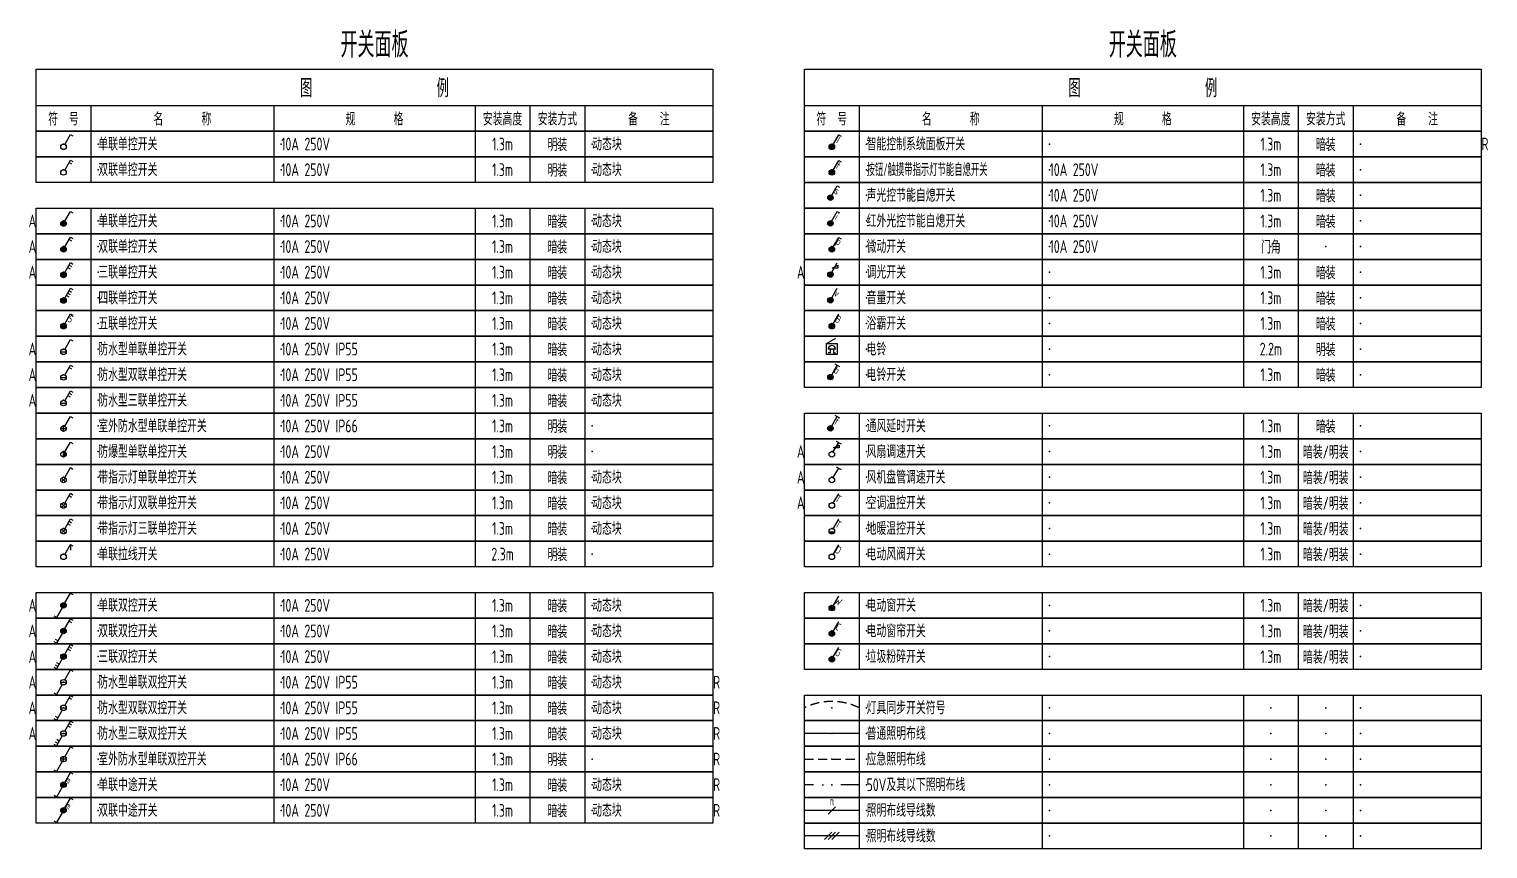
# Model space of a CAD drawing. Extents: x -337 to 273738, y -225 to 2088994.
# Drawn here: x 23274 to 63142, y 497360 to 519748 of the extents above; entities that cross this region are included whole.
import ezdxf
from ezdxf.enums import TextEntityAlignment as Align

# ---------------------------------------------------------------- set-up
doc = ezdxf.new("R2010")
doc.units = 0
doc.header["$LTSCALE"] = 1000
doc.linetypes.add('DIVIDE', pattern=[1.25, 0.5, -0.25, 0, -0.25, 0, -0.25])
doc.linetypes.add('HIDDEN', pattern=[0.375, 0.25, -0.125])
doc.layers.get('0').update_dxf_attribs({"linetype": 'CONTINUOUS'})
for name, color, linetype in [('E-LITE-CATE', 2, 'HIDDEN'), ('E-LITE-DEVC', 3, 'CONTINUOUS'), ('E-LITE-DIMS', 6, 'CONTINUOUS'), ('E-LITE-WIRE', 4, 'CONTINUOUS'), ('E-LITE-WIRE-LV', 4, 'DIVIDE'), ('E-LITE-WIRE2', 4, 'HIDDEN'), ('E-UNIV-DIAG', 2, 'CONTINUOUS'), ('E-UNIV-EL', 140, 'CONTINUOUS'), ('E-UNIV-NOTE', 6, 'CONTINUOUS')]:
    doc.layers.add(name, color=color, linetype=linetype)
doc.styles.add('TH-STYLE3', font='tssdeng.shx', dxfattribs={"width": 0.65, "bigfont": 'tssdchn.shx'})

# ---------------------------------------------------------------- blocks, each defined once
blk = doc.blocks.new('E-BKTS2')
for p, q in [((0, 0), (185, 0)), ((0, -7), (0, 0)), ((185, 0), (185, -7)), ((185, -7), (0, -7))]:
    blk.add_line(p, q)
at = {"linetype": 'Continuous'}
for p, q in [((15, 0), (15, -7)), ((65, 0), (65, -7)), ((120, 0), (120, -7)), ((135, 0), (135, -7)), ((150, 0), (150, -7))]:
    blk.add_line(p, q, dxfattribs=at)
for p in [(7.5, -3.5), (17, -3.5), (67, -3.5), (127.5, -3.5), (142.5, -3.5), (152, -3.5)]:
    blk.add_point(p, dxfattribs=at)
blk = doc.blocks.new('E-BKTS1')
blk.add_line((0, -10), (185, -10))
at = {"linetype": 'Continuous'}
for p, q in [((15, -10), (15, -17)), ((65, -10), (65, -17)), ((120, -10), (120, -17)), ((135, -10), (135, -17)), ((150, -10), (150, -17))]:
    blk.add_line(p, q, dxfattribs=at)
blk.add_lwpolyline([(0, 0), (185, 0), (185, -17), (0, -17)], close=True)
at = {"layer": 'E-UNIV-NOTE', "style": 'TH-STYLE3', "width": 0.7}
for s, height, p in [('图                例', 5, (92.5, -5)), ('安装高度', 3.5, (127.5, -13.5)), ('安装方式', 3.5, (142.5, -13.5))]:
    blk.add_text(s, height=height, dxfattribs=at).set_placement(p, align=Align.MIDDLE)
at = {"layer": 'E-UNIV-NOTE', "linetype": 'Continuous', "style": 'TH-STYLE3', "width": 0.7}
for s, p in [('符  号', (7.5, -13.5)), ('名       称', (40, -13.5)), ('规       格', (92.5, -13.5)), ('备    注', (167.5, -13.5))]:
    blk.add_text(s, height=3.5, dxfattribs=at).set_placement(p, align=Align.MIDDLE)
blk = doc.blocks.new('E-BSW001-31')
for p, q in [((0.38, 1.4), (1.94, 4.11)), ((1.94, 4.11), (2.59, 3.73)), ((0, 0), (0, 1.5))]:
    blk.add_line(p, q)
at = {"const_width": 0.75}
blk.add_lwpolyline([(0, 0.38, 1), (0, 1.12)], format="xyb", dxfattribs=at)
blk.add_circle((0, 0.75), 0.75)
blk = doc.blocks.new('E-BSW001-41')
for p, q in [((0.38, 1.4), (1.94, 4.11)), ((1.94, 4.11), (2.59, 3.73)), ((0.75, 0.75), (-0.75, 0.75)), ((0, 0), (0, 1.5))]:
    blk.add_line(p, q)
blk.add_circle((0, 0.75), 0.75)
blk = doc.blocks.new('E-BSW002-41')
for p, q in [((0.37, 1.4), (1.94, 4.11)), ((1.94, 4.11), (2.59, 3.73)), ((-0.38, 0.1), (-1.94, -2.61)), ((0.75, 0.75), (-0.75, 0.75)), ((0, 0), (0, 1.5)), ((-1.94, -2.61), (-2.59, -2.23))]:
    blk.add_line(p, q)
blk.add_circle((0, 0.75), 0.75)
blk = doc.blocks.new('*U338')
for p, q in [((0.38, 1.4), (1.94, 4.11)), ((1.94, 4.11), (2.59, 3.73))]:
    blk.add_line(p, q)
blk.add_circle((0, 0.75), 0.75)
blk = doc.blocks.new('*U339')
for p, q in [((0.38, 1.4), (1.94, 4.11)), ((1.94, 4.11), (2.59, 3.73)), ((1.56, 3.46), (2.21, 3.08))]:
    blk.add_line(p, q)
blk.add_circle((0, 0.75), 0.75)
blk = doc.blocks.new('*U340')
for p, q in [((0.38, 1.4), (1.94, 4.11)), ((1.94, 4.11), (2.59, 3.73))]:
    blk.add_line(p, q)
at = {"const_width": 0.75}
blk.add_lwpolyline([(-0.38, 0.75, 1), (0.38, 0.75, 1)], format="xyb", close=True, dxfattribs=at)
blk.add_circle((0, 0.75), 0.75)
blk = doc.blocks.new('*U350')
for p, q in [((0.38, 1.4), (1.94, 4.11)), ((1.94, 4.11), (2.59, 3.73)), ((1.56, 3.46), (2.21, 3.08))]:
    blk.add_line(p, q)
at = {"const_width": 0.75}
blk.add_lwpolyline([(-0.38, 0.75, 1), (0.38, 0.75, 1)], format="xyb", close=True, dxfattribs=at)
blk.add_circle((0, 0.75), 0.75)
blk = doc.blocks.new('*U351')
for p, q in [((0.38, 1.4), (1.94, 4.11)), ((1.94, 4.11), (2.59, 3.73)), ((1.19, 2.81), (1.84, 2.43)), ((1.56, 3.46), (2.21, 3.08))]:
    blk.add_line(p, q)
at = {"const_width": 0.75}
blk.add_lwpolyline([(-0.38, 0.75, 1), (0.38, 0.75, 1)], format="xyb", close=True, dxfattribs=at)
blk.add_circle((0, 0.75), 0.75)
blk = doc.blocks.new('*U352')
for p, q in [((0.38, 1.4), (1.94, 4.11)), ((1.94, 4.11), (2.59, 3.73)), ((0.81, 2.16), (1.46, 1.78)), ((1.19, 2.81), (1.84, 2.43)), ((1.56, 3.46), (2.21, 3.08))]:
    blk.add_line(p, q)
at = {"const_width": 0.75}
blk.add_lwpolyline([(-0.38, 0.75, 1), (0.38, 0.75, 1)], format="xyb", close=True, dxfattribs=at)
blk.add_circle((0, 0.75), 0.75)
blk = doc.blocks.new('*U353')
for p, q in [((0.38, 1.4), (1.94, 4.11)), ((1.94, 4.11), (2.59, 3.73))]:
    blk.add_line(p, q)
at = {"const_width": 0.75}
blk.add_lwpolyline([(-0.38, 0.75, 1), (0.38, 0.75, 1)], format="xyb", close=True, dxfattribs=at)
blk.add_circle((0, 0.75), 0.75)
at = {"layer": 'E-UNIV-EL', "style": 'TH-STYLE3', "width": 0.7}
blk.add_text('5', height=2, rotation=330, dxfattribs=at).set_placement((1.94, 2.72), align=Align.MIDDLE)
blk = doc.blocks.new('*U354')
for p, q in [((0.38, 1.4), (1.94, 4.11)), ((1.94, 4.11), (2.59, 3.73)), ((-0.38, 0.1), (-1.94, -2.61)), ((-1.94, -2.61), (-2.59, -2.23))]:
    blk.add_line(p, q)
at = {"const_width": 0.75}
blk.add_lwpolyline([(-0.38, 0.75, 1), (0.38, 0.75, 1)], format="xyb", close=True, dxfattribs=at)
blk.add_circle((0, 0.75), 0.75)
blk = doc.blocks.new('*U355')
for p, q in [((0.38, 1.4), (1.94, 4.11)), ((1.94, 4.11), (2.59, 3.73)), ((-0.38, 0.1), (-1.94, -2.61)), ((1.56, 3.46), (2.21, 3.08)), ((-1.94, -2.61), (-2.59, -2.23)), ((-1.56, -1.96), (-2.21, -1.58))]:
    blk.add_line(p, q)
at = {"const_width": 0.75}
blk.add_lwpolyline([(-0.38, 0.75, 1), (0.38, 0.75, 1)], format="xyb", close=True, dxfattribs=at)
blk.add_circle((0, 0.75), 0.75)
blk = doc.blocks.new('*U356')
for p, q in [((0.38, 1.4), (1.94, 4.11)), ((1.94, 4.11), (2.59, 3.73)), ((-0.75, 0.75), (0.75, 0.75))]:
    blk.add_line(p, q)
blk.add_circle((0, 0.75), 0.75)
blk = doc.blocks.new('*U343')
for p, q in [((0.38, 1.4), (1.94, 4.11)), ((1.94, 4.11), (2.59, 3.73)), ((-0.75, 0.75), (0.75, 0.75)), ((1.56, 3.46), (2.21, 3.08))]:
    blk.add_line(p, q)
blk.add_circle((0, 0.75), 0.75)
blk = doc.blocks.new('*U344')
for p, q in [((0.38, 1.4), (1.94, 4.11)), ((1.94, 4.11), (2.59, 3.73)), ((-0.75, 0.75), (0.75, 0.75)), ((1.19, 2.81), (1.84, 2.43)), ((1.56, 3.46), (2.21, 3.08))]:
    blk.add_line(p, q)
blk.add_circle((0, 0.75), 0.75)
blk = doc.blocks.new('*U345')
for p, q in [((0.38, 1.4), (1.94, 4.11)), ((1.94, 4.11), (2.59, 3.73)), ((-0.37, 0.1), (-1.94, -2.61)), ((-0.75, 0.75), (0.75, 0.75)), ((-1.94, -2.61), (-2.59, -2.23))]:
    blk.add_line(p, q)
blk.add_circle((0, 0.75), 0.75)
blk = doc.blocks.new('*U346')
for p, q in [((0.38, 1.4), (1.94, 4.11)), ((1.94, 4.11), (2.59, 3.73)), ((-0.37, 0.1), (-1.94, -2.61)), ((-0.75, 0.75), (0.75, 0.75)), ((1.56, 3.46), (2.21, 3.08)), ((-1.94, -2.61), (-2.59, -2.23)), ((-1.56, -1.96), (-2.21, -1.58))]:
    blk.add_line(p, q)
blk.add_circle((0, 0.75), 0.75)
blk = doc.blocks.new('*U347')
for p, q in [((0.38, 1.4), (1.94, 4.11)), ((1.94, 4.11), (2.59, 3.73)), ((-0.37, 0.1), (-1.94, -2.61)), ((-0.75, 0.75), (0.75, 0.75)), ((1.19, 2.81), (1.84, 2.43)), ((1.56, 3.46), (2.21, 3.08)), ((-1.94, -2.61), (-2.59, -2.23)), ((-1.56, -1.96), (-2.21, -1.58)), ((-1.19, -1.31), (-1.84, -0.93))]:
    blk.add_line(p, q)
blk.add_circle((0, 0.75), 0.75)
blk = doc.blocks.new('*U348')
for p, q in [((0.38, 1.4), (1.94, 4.11)), ((1.94, 4.11), (2.59, 3.73)), ((-0.38, 0.1), (-1.94, -2.61)), ((1.19, 2.81), (1.84, 2.43)), ((1.56, 3.46), (2.21, 3.08)), ((-1.94, -2.61), (-2.59, -2.23)), ((-1.56, -1.96), (-2.21, -1.58)), ((-1.19, -1.31), (-1.84, -0.93))]:
    blk.add_line(p, q)
at = {"const_width": 0.75}
blk.add_lwpolyline([(-0.38, 0.75, 1), (0.38, 0.75, 1)], format="xyb", close=True, dxfattribs=at)
blk.add_circle((0, 0.75), 0.75)
blk = doc.blocks.new('*U349')
for p, q in [((0.38, 1.4), (1.94, 4.11)), ((1.94, 4.11), (2.59, 3.73)), ((-0.53, 0.22), (0.53, 1.28)), ((0.53, 0.22), (-0.53, 1.28)), ((1.56, 3.46), (2.21, 3.08))]:
    blk.add_line(p, q)
blk.add_circle((0, 0.75), 0.75)
blk = doc.blocks.new('*U341')
for p, q in [((0.38, 1.4), (1.94, 4.11)), ((1.94, 4.11), (2.59, 3.73)), ((-0.53, 0.22), (0.53, 1.28)), ((0.53, 0.22), (-0.53, 1.28))]:
    blk.add_line(p, q)
blk.add_circle((0, 0.75), 0.75)
blk = doc.blocks.new('*U342')
for p, q in [((0.38, 1.4), (1.94, 4.11)), ((1.94, 4.11), (2.59, 3.73)), ((-0.53, 0.22), (0.53, 1.28)), ((0.53, 0.22), (-0.53, 1.28)), ((1.19, 2.81), (1.84, 2.43)), ((1.56, 3.46), (2.21, 3.08))]:
    blk.add_line(p, q)
blk.add_circle((0, 0.75), 0.75)
blk = doc.blocks.new('E-BSW001-61')
for p, q in [((0.38, 1.4), (1.94, 4.11)), ((1.94, 4.11), (2.59, 3.73))]:
    blk.add_line(p, q)
blk.add_circle((0, 0.75), 0.75)
at = {"layer": 'E-UNIV-EL'}
blk.add_line((1.94, 4.11), (1.94, 2.61), dxfattribs=at)
blk.add_lwpolyline([(1.94, 2.61, 0, 0.25, 0), (1.94, 3.36, 0.5, 0.5, 0)], format="xyseb", dxfattribs=at)
blk = doc.blocks.new('E-BSW003-10')
for p, q in [((0.38, 1.4), (1.94, 4.11)), ((1.94, 4.11), (2.59, 3.73)), ((-0.38, 0.1), (-1.94, -2.61)), ((-1.94, -2.61), (-2.59, -2.23))]:
    blk.add_line(p, q)
at = {"const_width": 0.75}
blk.add_lwpolyline([(-0.38, 0.75, 1), (0.38, 0.75, 1)], format="xyb", close=True, dxfattribs=at)
blk.add_circle((0, 0.75), 0.75)
at = {"layer": 'E-UNIV-EL', "style": 'TH-STYLE3', "width": 0.5}
blk.add_attdef('F', text='', height=2, rotation=330, dxfattribs=at).set_placement((1.39, 1.97), align=Align.MIDDLE)
blk = doc.blocks.new('开关面板一')
at = {"layer": 'E-LITE-DEVC', "xscale": 100, "yscale": 100, "zscale": 100}
for name, p in [('*U338', (750, -2200)), ('*U339', (750, -2900)), ('*U340', (750, -4300)), ('*U350', (750, -5000)), ('*U351', (750, -5700)), ('*U352', (750, -6400)), ('*U353', (750, -7100)), ('*U356', (750, -7800)), ('*U343', (750, -8500)), ('*U344', (750, -9200)), ('E-BSW001-41', (750, -9900)), ('E-BSW001-31', (750, -10600)), ('*U341', (750, -11300)), ('*U349', (750, -12000)), ('*U342', (750, -12700)), ('E-BSW001-61', (750, -13400)), ('*U354', (750, -14725)), ('*U355', (750, -15425)), ('*U348', (750, -16125)), ('*U345', (750, -16825)), ('*U346', (750, -17525)), ('*U347', (750, -18225)), ('E-BSW002-41', (750, -18925))]:
    blk.add_blockref(name, p, dxfattribs=at)
for p in [(750, -19625), (750, -20325)]:
    blk.add_blockref('E-BSW003-10', p, dxfattribs=at).add_auto_attribs({'F': 'm'})
at = {"layer": 'E-UNIV-DIAG', "xscale": 100, "yscale": 100, "zscale": 100}
for name, p in [('E-BKTS1', (0, 0)), ('E-BKTS2', (0, -1700)), ('E-BKTS2', (0, -2400)), ('E-BKTS2', (0, -3800)), ('E-BKTS2', (0, -4500)), ('E-BKTS2', (0, -5200)), ('E-BKTS2', (0, -5900)), ('E-BKTS2', (0, -6600)), ('E-BKTS2', (0, -7300)), ('E-BKTS2', (0, -8000)), ('E-BKTS2', (0, -8700)), ('E-BKTS2', (0, -9400)), ('E-BKTS2', (0, -10100)), ('E-BKTS2', (0, -10800)), ('E-BKTS2', (0, -11500)), ('E-BKTS2', (0, -12200)), ('E-BKTS2', (0, -12900)), ('E-BKTS2', (0, -14300)), ('E-BKTS2', (0, -15000)), ('E-BKTS2', (0, -15700)), ('E-BKTS2', (0, -16400)), ('E-BKTS2', (0, -17100)), ('E-BKTS2', (0, -17800)), ('E-BKTS2', (0, -18500)), ('E-BKTS2', (0, -19200)), ('E-BKTS2', (0, -19900))]:
    blk.add_blockref(name, p, dxfattribs=at)
at = {"layer": 'E-UNIV-NOTE', "style": 'TH-STYLE3', "width": 0.7}
for s, height, p in [('开关面板', 700, (9250, 700)), ('1.3m', 350, (12750, -2050)), ('明装', 350, (14250, -2050)), ('1.3m', 350, (12750, -2750)), ('明装', 350, (14250, -2750)), ('A', 350, (-100, -4150)), ('1.3m', 350, (12750, -4150)), ('暗装', 350, (14250, -4150)), ('A', 350, (-100, -4850)), ('1.3m', 350, (12750, -4850)), ('暗装', 350, (14250, -4850)), ('A', 350, (-100, -5550)), ('1.3m', 350, (12750, -5550)), ('暗装', 350, (14250, -5550)), ('1.3m', 350, (12750, -6250)), ('暗装', 350, (14250, -6250)), ('1.3m', 350, (12750, -6950)), ('暗装', 350, (14250, -6950)), ('A', 350, (-100, -7650)), ('1.3m', 350, (12750, -7650)), ('暗装', 350, (14250, -7650)), ('A', 350, (-100, -8350)), ('1.3m', 350, (12750, -8350)), ('暗装', 350, (14250, -8350)), ('A', 350, (-100, -9050)), ('1.3m', 350, (12750, -9050)), ('暗装', 350, (14250, -9050)), ('明装', 350, (14250, -9750)), ('1.3m', 350, (12750, -9750)), ('1.3m', 350, (12750, -10450)), ('明装', 350, (14250, -10450)), ('1.3m', 350, (12750, -11150)), ('暗装', 350, (14250, -11150)), ('1.3m', 350, (12750, -11850)), ('暗装', 350, (14250, -11850)), ('暗装', 350, (14250, -12550)), ('1.3m', 350, (12750, -12550)), ('2.3m', 350, (12750, -13250)), ('明装', 350, (14250, -13250)), ('A', 350, (-100, -14650)), ('1.3m', 350, (12750, -14650)), ('暗装', 350, (14250, -14650)), ('A', 350, (-100, -15350)), ('1.3m', 350, (12750, -15350)), ('暗装', 350, (14250, -15350)), ('A', 350, (-100, -16050)), ('1.3m', 350, (12750, -16050)), ('暗装', 350, (14250, -16050)), ('A', 350, (-100, -16750)), ('1.3m', 350, (12750, -16750)), ('暗装', 350, (14250, -16750)), ('R', 350, (18600, -16750)), ('A', 350, (-100, -17450)), ('1.3m', 350, (12750, -17450)), ('暗装', 350, (14250, -17450)), ('R', 350, (18600, -17450)), ('A', 350, (-100, -18150)), ('1.3m', 350, (12750, -18150)), ('暗装', 350, (14250, -18150)), ('R', 350, (18600, -18150)), ('1.3m', 350, (12750, -18850)), ('明装', 350, (14250, -18850)), ('R', 350, (18600, -18850)), ('1.3m', 350, (12750, -19550)), ('暗装', 350, (14250, -19550)), ('R', 350, (18600, -19550)), ('1.3m', 350, (12750, -20250)), ('暗装', 350, (14250, -20250)), ('R', 350, (18600, -20250))]:
    blk.add_text(s, height=height, dxfattribs=at).set_placement(p, align=Align.MIDDLE)
for s, p in [('单联单控开关', (1700, -2050)), ('10A 250V', (6700, -2050)), ('双联单控开关', (1700, -2750)), ('10A 250V', (6700, -2750)), ('单联单控开关', (1700, -4150)), ('10A 250V', (6700, -4150)), ('双联单控开关', (1700, -4850)), ('10A 250V', (6700, -4850)), ('三联单控开关', (1700, -5550)), ('10A 250V', (6700, -5550)), ('四联单控开关', (1700, -6250)), ('10A 250V', (6700, -6250)), ('五联单控开关', (1700, -6950)), ('10A 250V', (6700, -6950)), ('防水型单联单控开关', (1700, -7650)), ('10A 250V IP55', (6700, -7650)), ('防水型双联单控开关', (1700, -8350)), ('10A 250V IP55', (6700, -8350)), ('防水型三联单控开关', (1700, -9050)), ('10A 250V IP55', (6700, -9050)), ('室外防水型单联单控开关', (1700, -9750)), ('10A 250V IP66', (6700, -9750)), ('防爆型单联单控开关', (1700, -10450)), ('10A 250V', (6700, -10450)), ('带指示灯单联单控开关', (1700, -11150)), ('10A 250V', (6700, -11150)), ('带指示灯双联单控开关', (1700, -11850)), ('10A 250V', (6700, -11850)), ('带指示灯三联单控开关', (1700, -12550)), ('10A 250V', (6700, -12550)), ('单联拉线开关', (1700, -13250)), ('10A 250V', (6700, -13250)), ('单联双控开关', (1700, -14650)), ('10A 250V', (6700, -14650)), ('双联双控开关', (1700, -15350)), ('10A 250V', (6700, -15350)), ('三联双控开关', (1700, -16050)), ('10A 250V', (6700, -16050)), ('防水型单联双控开关', (1700, -16750)), ('10A 250V IP55', (6700, -16750)), ('防水型双联双控开关', (1700, -17450)), ('10A 250V IP55', (6700, -17450)), ('防水型三联双控开关', (1700, -18150)), ('10A 250V IP55', (6700, -18150)), ('室外防水型单联双控开关', (1700, -18850)), ('10A 250V IP66', (6700, -18850)), ('单联中途开关', (1700, -19550)), ('10A 250V', (6700, -19550)), ('双联中途开关', (1700, -20250)), ('10A 250V', (6700, -20250))]:
    blk.add_text(s, height=350, dxfattribs=at).set_placement(p, align=Align.MIDDLE_LEFT)
at = {"layer": 'E-UNIV-NOTE', "color": 1, "style": 'TH-STYLE3', "width": 0.7}
for p in [(15200, -2050), (15200, -2750), (15200, -4150), (15200, -4850), (15200, -5550), (15200, -6250), (15200, -6950), (15200, -7650), (15200, -8350), (15200, -9050), (15200, -11150), (15200, -11850), (15200, -12550), (15200, -14650), (15200, -15350), (15200, -16050), (15200, -16750), (15200, -17450), (15200, -18150), (15200, -19550), (15200, -20250)]:
    blk.add_text('动态块', height=350, dxfattribs=at).set_placement(p, align=Align.MIDDLE_LEFT)
blk = doc.blocks.new('E-BSW013-1')
for p, q in [((0.38, 1.4), (1.87, 4)), ((0.5, 2.54), (2, 3.29)), ((2, 2.54), (0.5, 2.54)), ((2, 3.29), (2, 2.54))]:
    blk.add_line(p, q)
at = {"const_width": 0.75}
blk.add_lwpolyline([(-0.38, 0.75, 1), (0.38, 0.75, 1)], format="xyb", close=True, dxfattribs=at)
blk.add_circle((0, 0.75), 0.75)
blk = doc.blocks.new('E-BSW014')
for p, q in [((0.38, 1.4), (1.88, 4)), ((1.23, 4.37), (2.52, 3.62)), ((0.5, 2.54), (2, 3.29)), ((2, 2.54), (0.5, 2.54)), ((2, 3.29), (2, 2.54))]:
    blk.add_line(p, q)
blk.add_circle((0, 0.75), 0.75)
blk = doc.blocks.new('E-BU201')
blk.add_line((-1.5, 1.5), (1.1, 3))
blk.add_lwpolyline([(-1.5, -1.5), (-1.5, 1.5), (1.5, 1.5), (1.5, -1.5)], close=True)
at = {"layer": 'E-UNIV-EL'}
blk.add_line((1, 0), (-1, 0), dxfattribs=at)
for points in [[(-0.5, 0), (-0.5, -1), (-1, -1)], [(0.5, 0), (0.5, -1), (1, -1)]]:
    blk.add_lwpolyline(points, dxfattribs=at)
blk.add_arc((0, 0), 1, 0, 180, dxfattribs=at)
blk = doc.blocks.new('E-ANNO04')
blk.add_line((-1, -1), (1, 1))
at = {"style": 'TH-STYLE3', "width": 0.7}
blk.add_attdef('N', text='', height=2.5, dxfattribs=at).set_placement((0, 2.5), align=Align.MIDDLE)
blk = doc.blocks.new('E-anno03')
for p, q in [((-2, -1), (0, 1)), ((-1, -1), (1, 1)), ((0, -1), (2, 1))]:
    blk.add_line(p, q)
blk = doc.blocks.new('E-BSW011-1')
for p, q in [((0.38, 1.4), (1.88, 4)), ((1.88, 4), (2.52, 3.62))]:
    blk.add_line(p, q)
at = {"const_width": 0.75}
blk.add_lwpolyline([(-0.38, 0.75, 1), (0.38, 0.75, 1)], format="xyb", close=True, dxfattribs=at)
blk.add_circle((0, 0.75), 0.75)
at = {"layer": 'E-UNIV-EL', "style": 'TH-STYLE3', "width": 0.7}
blk.add_attdef('F', text='', height=2, rotation=330, dxfattribs=at).set_placement((1.77, 2.62), align=Align.MIDDLE)
blk = doc.blocks.new('E-BSW011-2')
for p, q in [((0.38, 1.4), (1.88, 4)), ((1.88, 4), (2.52, 3.62))]:
    blk.add_line(p, q)
at = {"const_width": 0.75}
blk.add_lwpolyline([(-0.38, 0.75, 1), (0.38, 0.75, 1)], format="xyb", close=True, dxfattribs=at)
blk.add_circle((0, 0.75), 0.75)
at = {"layer": 'E-UNIV-EL', "style": 'TH-STYLE3', "width": 0.7}
blk.add_attdef('F', text='', height=2, rotation=330, dxfattribs=at).set_placement((1.77, 2.62), align=Align.MIDDLE)
blk = doc.blocks.new('E-BSW011-3')
for p, q in [((0.38, 1.4), (1.88, 4)), ((1.88, 4), (2.52, 3.62))]:
    blk.add_line(p, q)
at = {"const_width": 0.75}
blk.add_lwpolyline([(-0.38, 0.75, 1), (0.38, 0.75, 1)], format="xyb", close=True, dxfattribs=at)
blk.add_circle((0, 0.75), 0.75)
at = {"layer": 'E-UNIV-EL', "style": 'TH-STYLE3', "width": 0.7}
blk.add_attdef('F', text='', height=2, rotation=330, dxfattribs=at).set_placement((1.77, 2.62), align=Align.MIDDLE)
blk = doc.blocks.new('E-BSW011-4')
for p, q in [((0.38, 1.4), (1.88, 4)), ((1.88, 4), (2.52, 3.62))]:
    blk.add_line(p, q)
at = {"const_width": 0.75}
blk.add_lwpolyline([(-0.38, 0.75, 1), (0.38, 0.75, 1)], format="xyb", close=True, dxfattribs=at)
blk.add_circle((0, 0.75), 0.75)
at = {"layer": 'E-UNIV-EL', "style": 'TH-STYLE3', "width": 0.7}
blk.add_attdef('F', text='', height=2, rotation=330, dxfattribs=at).set_placement((1.77, 2.62), align=Align.MIDDLE)
blk = doc.blocks.new('E-BSW012-1')
for p, q in [((0.38, 1.4), (1.88, 4)), ((1.23, 4.37), (2.52, 3.62))]:
    blk.add_line(p, q)
at = {"const_width": 0.75}
blk.add_lwpolyline([(-0.38, 0.75, 1), (0.38, 0.75, 1)], format="xyb", close=True, dxfattribs=at)
blk.add_circle((0, 0.75), 0.75)
at = {"layer": 'E-UNIV-EL', "style": 'TH-STYLE3', "width": 0.7}
blk.add_attdef('F', text='', height=2, rotation=330, dxfattribs=at).set_placement((1.77, 2.62), align=Align.MIDDLE)
blk = doc.blocks.new('E-BSW012-2')
for p, q in [((0.38, 1.4), (1.88, 4)), ((1.23, 4.37), (2.52, 3.62))]:
    blk.add_line(p, q)
at = {"const_width": 0.75}
blk.add_lwpolyline([(-0.38, 0.75, 1), (0.38, 0.75, 1)], format="xyb", close=True, dxfattribs=at)
blk.add_circle((0, 0.75), 0.75)
at = {"layer": 'E-UNIV-EL', "style": 'TH-STYLE3', "width": 0.7}
blk.add_attdef('F', text='', height=2, rotation=330, dxfattribs=at).set_placement((1.77, 2.62), align=Align.MIDDLE)
blk = doc.blocks.new('E-BSW017-1')
blk.add_line((0.38, 1.4), (1.88, 4))
at = {"const_width": 0.75}
blk.add_lwpolyline([(-0.38, 0.75, 1), (0.38, 0.75, 1)], format="xyb", close=True, dxfattribs=at)
blk.add_circle((0, 0.75), 0.75)
at = {"layer": 'E-UNIV-EL', "style": 'TH-STYLE3', "width": 0.7}
blk.add_attdef('F', text='', height=2, rotation=330, dxfattribs=at).set_placement((1.77, 2.62), align=Align.MIDDLE)
blk = doc.blocks.new('E-BSW016-1')
blk.add_line((0.38, 1.4), (1.88, 4))
at = {"const_width": 0.75}
blk.add_lwpolyline([(-0.38, 0.75, 1), (0.38, 0.75, 1)], format="xyb", close=True, dxfattribs=at)
blk.add_circle((0, 0.75), 0.75)
at = {"layer": 'E-UNIV-EL', "style": 'TH-STYLE3', "width": 0.7}
blk.add_attdef('F', text='', height=2, rotation=330, dxfattribs=at).set_placement((1.77, 2.62), align=Align.MIDDLE)
blk = doc.blocks.new('E-BSW018-2')
blk.add_line((0.38, 1.4), (1.88, 4))
blk.add_circle((0, 0.75), 0.75)
at = {"layer": 'E-UNIV-EL', "style": 'TH-STYLE3', "width": 0.7}
blk.add_attdef('F', text='', height=2, rotation=330, dxfattribs=at).set_placement((1.77, 2.62), align=Align.MIDDLE)
blk = doc.blocks.new('E-BSW018-3')
blk.add_line((0.38, 1.4), (1.88, 4))
at = {"const_width": 0.75}
blk.add_lwpolyline([(-0.38, 0.75, 1), (0.38, 0.75)], format="xyb", dxfattribs=at)
blk.add_circle((0, 0.75), 0.75)
at = {"layer": 'E-UNIV-EL', "style": 'TH-STYLE3', "width": 0.7}
blk.add_attdef('F', text='', height=2, rotation=330, dxfattribs=at).set_placement((1.77, 2.62), align=Align.MIDDLE)
blk = doc.blocks.new('E-BSW018-4')
blk.add_line((0.38, 1.4), (1.88, 4))
blk.add_circle((0, 0.75), 0.75)
at = {"layer": 'E-UNIV-EL', "style": 'TH-STYLE3', "width": 0.7}
blk.add_attdef('F', text='', height=2, rotation=330, dxfattribs=at).set_placement((1.77, 2.62), align=Align.MIDDLE)
blk = doc.blocks.new('E-BSW017-4')
blk.add_line((0.38, 1.4), (1.88, 4))
at = {"const_width": 0.75}
blk.add_lwpolyline([(-0.38, 0.75, 1), (0.38, 0.75, 1)], format="xyb", close=True, dxfattribs=at)
blk.add_circle((0, 0.75), 0.75)
at = {"layer": 'E-UNIV-EL', "style": 'TH-STYLE3', "width": 0.7}
blk.add_attdef('F', text='', height=2, rotation=330, dxfattribs=at).set_placement((1.77, 2.62), align=Align.MIDDLE)
blk = doc.blocks.new('E-BSW017-2')
blk.add_line((0.38, 1.4), (1.88, 4))
at = {"const_width": 0.75}
blk.add_lwpolyline([(-0.38, 0.75, 1), (0.38, 0.75, 1)], format="xyb", close=True, dxfattribs=at)
blk.add_circle((0, 0.75), 0.75)
at = {"layer": 'E-UNIV-EL', "style": 'TH-STYLE3', "width": 0.7}
blk.add_attdef('F', text='', height=2, rotation=330, dxfattribs=at).set_placement((1.77, 2.62), align=Align.MIDDLE)
blk = doc.blocks.new('E-BSW017-3')
blk.add_line((0.38, 1.4), (1.88, 4))
at = {"const_width": 0.75}
blk.add_lwpolyline([(-0.38, 0.75, 1), (0.38, 0.75, 1)], format="xyb", close=True, dxfattribs=at)
blk.add_circle((0, 0.75), 0.75)
at = {"layer": 'E-UNIV-EL', "style": 'TH-STYLE3', "width": 0.7}
blk.add_attdef('F', text='', height=2, rotation=330, dxfattribs=at).set_placement((1.77, 2.62), align=Align.MIDDLE)
blk = doc.blocks.new('E-BSW015')
for p, q in [((0.38, 1.4), (1.88, 4)), ((1.23, 4.37), (2.52, 3.62))]:
    blk.add_line(p, q)
blk.add_circle((0, 0.75), 0.75)
blk = doc.blocks.new('E-BSW010-1')
for p, q in [((0.38, 1.4), (1.88, 4)), ((1.88, 4), (2.52, 3.62))]:
    blk.add_line(p, q)
at = {"const_width": 0.75}
blk.add_lwpolyline([(-0.38, 0.75, 1), (0.38, 0.75, 1)], format="xyb", close=True, dxfattribs=at)
blk.add_circle((0, 0.75), 0.75)
at = {"layer": 'E-UNIV-EL', "style": 'TH-STYLE3', "width": 0.7}
blk.add_attdef('F', text='', height=2, rotation=330, dxfattribs=at).set_placement((1.77, 2.62), align=Align.MIDDLE)
blk = doc.blocks.new('开关面板二')
at = {"layer": 'E-LITE-CATE'}
blk.add_arc((750, -18970), 1695, 63.732, 116.268, dxfattribs=at)
at = {"layer": 'E-LITE-WIRE'}
for p, q in [((1500, -18150), (0, -18150)), ((1500, -20250), (0, -20250)), ((1500, -20950), (0, -20950))]:
    blk.add_line(p, q, dxfattribs=at)
at = {"layer": 'E-LITE-WIRE-LV'}
blk.add_line((1500, -19550), (0, -19550), dxfattribs=at)
at = {"layer": 'E-LITE-WIRE2'}
blk.add_line((0, -18850), (1500, -18850), dxfattribs=at)
at = {"layer": 'E-LITE-DEVC', "xscale": 100, "yscale": 100, "zscale": 100}
for name, p, values in [('E-BSW010-1', (750, -2200), {'F': 'I'}), ('E-BSW011-1', (750, -2900), {'F': 't'}), ('E-BSW011-2', (712, -3590), {'F': 's'}), ('E-BSW011-3', (712, -4290), {'F': 'i'}), ('E-BSW011-4', (750, -5000), {'F': 'p'}), ('E-BSW016-1', (712, -6390), {'F': 'v'}), ('E-BSW017-1', (750, -7100), {'F': 'B'}), ('E-BSW012-2', (712, -8490), {'F': 'b'}), ('E-BSW012-1', (712, -9890), {'F': 't'}), ('E-BSW018-2', (750, -12000), {'F': 'T'}), ('E-BSW018-3', (750, -12700), {'F': 'T'}), ('E-BSW018-4', (750, -13400), {'F': 'D'}), ('E-BSW017-2', (750, -14800), {'F': 'W'}), ('E-BSW017-3', (750, -15500), {'F': 'C'}), ('E-BSW017-4', (750, -16200), {'F': 'G'})]:
    blk.add_blockref(name, p, dxfattribs=at).add_auto_attribs(values)
for name, p in [('E-BSW013-1', (712, -5690)), ('E-BU201', (750, -7650)), ('E-BSW014', (750, -10600)), ('E-BSW015', (750, -11300))]:
    blk.add_blockref(name, p, dxfattribs=at)
at = {"layer": 'E-LITE-DIMS', "xscale": 100, "yscale": 100, "zscale": 100}
blk.add_blockref('E-ANNO04', (750, -20250), dxfattribs=at).add_auto_attribs({'N': 'n'})
blk.add_blockref('E-anno03', (750, -20950), dxfattribs=at)
at = {"layer": 'E-UNIV-DIAG', "xscale": 100, "yscale": 100, "zscale": 100}
for name, p in [('E-BKTS1', (0, 0)), ('E-BKTS2', (0, -1700)), ('E-BKTS2', (0, -2400)), ('E-BKTS2', (0, -3100)), ('E-BKTS2', (0, -3800)), ('E-BKTS2', (0, -4500)), ('E-BKTS2', (0, -5200)), ('E-BKTS2', (0, -5900)), ('E-BKTS2', (0, -6600)), ('E-BKTS2', (0, -7300)), ('E-BKTS2', (0, -8000)), ('E-BKTS2', (0, -9400)), ('E-BKTS2', (0, -10100)), ('E-BKTS2', (0, -10800)), ('E-BKTS2', (0, -11500)), ('E-BKTS2', (0, -12200)), ('E-BKTS2', (0, -12900)), ('E-BKTS2', (0, -14300)), ('E-BKTS2', (0, -15000)), ('E-BKTS2', (0, -15700)), ('E-BKTS2', (0, -17100)), ('E-BKTS2', (0, -17800)), ('E-BKTS2', (0, -18500)), ('E-BKTS2', (0, -19200)), ('E-BKTS2', (0, -19900)), ('E-BKTS2', (0, -20600))]:
    blk.add_blockref(name, p, dxfattribs=at)
at = {"layer": 'E-UNIV-NOTE', "style": 'TH-STYLE3', "width": 0.7}
for s, height, p in [('开关面板', 700, (9250, 700)), ('1.3m', 350, (12750, -2050)), ('暗装', 350, (14250, -2050)), ('R', 350, (18600, -2050)), ('1.3m', 350, (12750, -2750)), ('暗装', 350, (14250, -2750)), ('1.3m', 350, (12750, -3450)), ('暗装', 350, (14250, -3450)), ('1.3m', 350, (12750, -4150)), ('暗装', 350, (14250, -4150)), ('门角', 350, (12750, -4850)), ('A', 350, (-100, -5550)), ('1.3m', 350, (12750, -5550)), ('暗装', 350, (14250, -5550)), ('1.3m', 350, (12750, -6250)), ('暗装', 350, (14250, -6250)), ('1.3m', 350, (12750, -6950)), ('暗装', 350, (14250, -6950)), ('2.2m', 350, (12750, -7650)), ('明装', 350, (14250, -7650)), ('1.3m', 350, (12750, -8350)), ('暗装', 350, (14250, -8350)), ('暗装', 350, (14250, -9750)), ('1.3m', 350, (12750, -9750)), ('A', 350, (-100, -10450)), ('1.3m', 350, (12750, -10450)), ('暗装/明装', 350, (14250, -10450)), ('A', 350, (-100, -11150)), ('1.3m', 350, (12750, -11150)), ('暗装/明装', 350, (14250, -11150)), ('A', 350, (-100, -11850)), ('1.3m', 350, (12750, -11850)), ('暗装/明装', 350, (14250, -11850)), ('暗装/明装', 350, (14250, -12550)), ('1.3m', 350, (12750, -12550)), ('1.3m', 350, (12750, -13250)), ('暗装/明装', 350, (14250, -13250)), ('1.3m', 350, (12750, -14650)), ('暗装/明装', 350, (14250, -14650)), ('1.3m', 350, (12750, -15350)), ('暗装/明装', 350, (14250, -15350)), ('1.3m', 350, (12750, -16050)), ('暗装/明装', 350, (14250, -16050))]:
    blk.add_text(s, height=height, dxfattribs=at).set_placement(p, align=Align.MIDDLE)
at = {"layer": 'E-UNIV-NOTE', "style": 'TH-STYLE3'}
for s, width, p in [('智能控制系统面板开关', 0.7, (1700, -2050)), ('按钮/触摸带指示灯节能自熄开关', 0.5, (1700, -2750)), ('10A 250V', 0.7, (6700, -2750)), ('声光控节能自熄开关', 0.7, (1700, -3450)), ('10A 250V', 0.7, (6700, -3450)), ('红外光控节能自熄开关', 0.7, (1700, -4150)), ('10A 250V', 0.7, (6700, -4150)), ('微动开关', 0.7, (1700, -4850)), ('10A 250V', 0.7, (6700, -4850)), ('调光开关', 0.7, (1700, -5550)), ('音量开关', 0.7, (1700, -6250)), ('浴霸开关', 0.7, (1700, -6950)), ('电铃', 0.7, (1700, -7650)), ('电铃开关', 0.7, (1700, -8350)), ('通风延时开关', 0.7, (1700, -9750)), ('风扇调速开关', 0.7, (1700, -10450)), ('风机盘管调速开关', 0.7, (1700, -11150)), ('空调温控开关', 0.7, (1700, -11850)), ('地暖温控开关', 0.7, (1700, -12550)), ('电动风阀开关', 0.7, (1700, -13250)), ('电动窗开关', 0.7, (1700, -14650)), ('电动窗帘开关', 0.7, (1700, -15350)), ('垃圾粉碎开关', 0.7, (1700, -16050)), ('灯具同步开关符号', 0.7, (1700, -17450)), ('普通照明布线', 0.7, (1700, -18150)), ('应急照明布线', 0.7, (1700, -18850)), ('50V及其以下照明布线', 0.7, (1700, -19550)), ('照明布线导线数', 0.7, (1700, -20250)), ('照明布线导线数', 0.7, (1700, -20950))]:
    blk.add_text(s, height=350, dxfattribs=dict(at, width=width)).set_placement(p, align=Align.MIDDLE_LEFT)

msp = doc.modelspace()

# ---------------------------------------------------------------- block references
for name, p in [('开关面板一', (23462, 518660)), ('开关面板二', (44462, 518660))]:
    msp.add_blockref(name, p)

doc.saveas('drawing.dxf')
